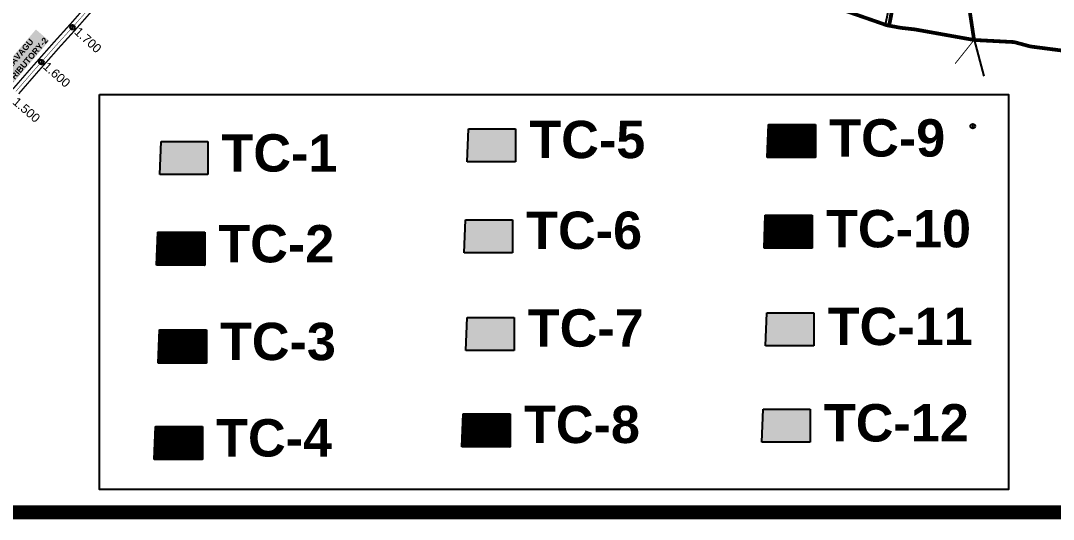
# Model space of a CAD drawing. Header units: inches. Extents: x 194782 to 246112, y 1600383 to 1614216.
# Drawn here: x 199845 to 202056, y 1603393 to 1604461 of the extents above; entities that cross this region are included whole.
import ezdxf
from ezdxf.enums import TextEntityAlignment as Align

# ---------------------------------------------------------------- set-up
doc = ezdxf.new("R2010")
doc.units = ezdxf.units.IN
doc.header["$LTSCALE"] = 15
doc.header["$MEASUREMENT"] = 0
doc.header["$PDMODE"] = 32
doc.header["$PDSIZE"] = 10
for name, pattern in [('ACAD_ISO02W100', [15, 12, -3]), ('ACAD_ISO03W100', [30, 12, -18]), ('HIDDEN2', [0.1875, 0.125, -0.0625])]:
    doc.linetypes.add(name, pattern=pattern)
for name, color, linetype in [('CANAL1', 7, 'Continuous'), ('CSMark', 72, 'Continuous'), ('PLOTS', 7, 'Continuous'), ('PLOTS NO', 7, 'Continuous'), ('ROADS', 1, 'Continuous'), ('STRUCTURE', 5, 'Continuous'), ('TEXT', 1, 'Continuous'), ('text2', 7, 'Continuous'), ('VILLAGE BOUNDAY', 5, 'Continuous'), ('VILLAGE BOUNDRY', 5, 'Continuous'), ('WUA-7', 3, 'Continuous')]:
    doc.layers.add(name, color=color, linetype=linetype)
doc.styles.get("Standard").update_dxf_attribs({"font": 'arial.ttf'})
pattern_1 = [(45, (118682.9475, 962481.04077), (-0.0353553390593, 0.0353553390593), [])]

msp = doc.modelspace()

# ---------------------------------------------------------------- hatches: boundary and pattern name
at = {"layer": 'PLOTS NO', "true_color": 0xafd9aa}
h = msp.add_hatch(dxfattribs=at)
h.set_pattern_fill('ANSI31', color=9, scale=0.4)
h.set_pattern_definition(pattern_1)
h.paths.add_polyline_path([(201446, 1604238.4), (201443.1, 1604167.7), (201546.5, 1604167.7), (201546.5, 1604238.4)])
at = {"layer": 'PLOTS NO', "true_color": 0x105689}
h = msp.add_hatch(color=146, dxfattribs=at)
h.dxf.hatch_style = 1
h.paths.add_polyline_path([(200803.8, 1604228.7), (200800.9, 1604158), (200904.3, 1604158), (200904.3, 1604228.7)])
at = {"layer": 'PLOTS NO'}
h = msp.add_hatch(color=2, dxfattribs=at)
h.dxf.hatch_style = 1
h.paths.add_polyline_path([(200245.7, 1604131), (200245.7, 1604201.8), (200145.2, 1604201.8), (200142.3, 1604131)])
at = {"layer": 'PLOTS NO', "true_color": 0x105689}
h = msp.add_hatch(dxfattribs=at)
h.set_pattern_fill('ANSI31', color=146, scale=0.4)
h.set_pattern_definition(pattern_1)
h.paths.add_polyline_path([(201439.1, 1604044), (201436.3, 1603973.2), (201539.7, 1603973.2), (201539.7, 1604044)])
at = {"layer": 'PLOTS NO', "true_color": 0xc7c8ca}
h = msp.add_hatch(color=9, dxfattribs=at)
h.dxf.hatch_style = 1
h.paths.add_polyline_path([(200797, 1604034.2), (200794.1, 1603963.5), (200897.5, 1603963.5), (200897.5, 1604034.2)])
at = {"layer": 'PLOTS NO', "true_color": 0xcd6928}
h = msp.add_hatch(dxfattribs=at)
h.set_pattern_fill('ANSI31', color=32, scale=0.4)
h.set_pattern_definition(pattern_1)
h.paths.add_polyline_path([(200138.3, 1604007.3), (200135.4, 1603936.6), (200238.9, 1603936.6), (200238.9, 1604007.3)])
at = {"layer": 'PLOTS NO', "true_color": 0x7aafdf}
h = msp.add_hatch(color=143, dxfattribs=at)
h.dxf.hatch_style = 1
h.paths.add_polyline_path([(200800.5, 1603825), (200797.6, 1603754.2), (200901, 1603754.2), (200901, 1603825)])
at = {"layer": 'PLOTS NO', "true_color": 0xc7c8ca}
h = msp.add_hatch(color=9, dxfattribs=at)
h.dxf.hatch_style = 1
h.paths.add_polyline_path([(201442.7, 1603834.7), (201439.8, 1603764), (201543.2, 1603764), (201543.2, 1603834.7)])
at = {"layer": 'PLOTS NO', "true_color": 0x58ba48}
h = msp.add_hatch(dxfattribs=at)
h.set_pattern_fill('ANSI31', color=85, scale=0.4)
h.set_pattern_definition([(45, (118686.48536, 962271.780675), (-0.0353553390593, 0.0353553390593), [])])
h.paths.add_polyline_path([(200141.9, 1603798.1), (200139, 1603727.3), (200242.4, 1603727.3), (200242.4, 1603798.1)])
at = {"layer": 'PLOTS NO', "true_color": 0xfeeab9}
h = msp.add_hatch(color=254, dxfattribs=at)
h.dxf.hatch_style = 1
h.paths.add_polyline_path([(201431.6, 1603557.5), (201535, 1603557.5), (201535, 1603628.2), (201434.5, 1603628.2)])
at = {"layer": 'PLOTS NO', "true_color": 0xf7abae}
h = msp.add_hatch(dxfattribs=at)
h.set_pattern_fill('ANSI31', color=241, scale=0.4)
h.set_pattern_definition(pattern_1)
h.paths.add_polyline_path([(200792.3, 1603618.5), (200789.4, 1603547.7), (200892.8, 1603547.7), (200892.8, 1603618.5)])
at = {"layer": 'PLOTS NO', "true_color": 0xa953a0}
h = msp.add_hatch(dxfattribs=at)
h.set_pattern_fill('ANSI31', color=215, scale=0.4)
h.set_pattern_definition(pattern_1)
h.paths.add_polyline_path([(200133.6, 1603591.5), (200130.8, 1603520.8), (200234.2, 1603520.8), (200234.2, 1603591.5)])

# ---------------------------------------------------------------- linework, layer by layer
at = {"layer": 'CANAL1', "color": 200, "const_width": 3}
for points in [[(199828.1, 1604314.2), (199868.5, 1604360.7), (199915.9, 1604414.4), (199951.9, 1604454.2), (199992.6, 1604500.5)], [(199840.3, 1604303.8), (199880.6, 1604350.2), (199927.8, 1604403.8), (199963.8, 1604443.5), (200004.7, 1604490)]]:
    msp.add_lwpolyline(points, dxfattribs=at)
at = {"layer": 'CANAL1', "color": 1, "linetype": 'HIDDEN2', "ltscale": 4, "const_width": 1}
msp.add_lwpolyline([(199834.2, 1604309), (199874.5, 1604355.5), (199921.8, 1604409.1), (199957.9, 1604448.9), (199998.6, 1604495.2)], dxfattribs=at)
at = {"layer": 'PLOTS', "color": 0}
for points in [[(201696.7, 1604451.7), (201718.1, 1604556.5), (201760, 1604705.7)], [(201765.8, 1604698.8), (201734.7, 1604590.7), (201722.6, 1604537.6), (201706, 1604449.6)]]:
    msp.add_lwpolyline(points, dxfattribs=at)
at = {"layer": 'PLOTS NO', "color": 2}
for p, q in [((201443.1, 1604167.7), (201446, 1604238.4)), ((201446, 1604238.4), (201546.5, 1604238.4)), ((201546.5, 1604238.4), (201546.5, 1604167.7)), ((200800.9, 1604158), (200803.8, 1604228.7)), ((200803.8, 1604228.7), (200904.3, 1604228.7)), ((200904.3, 1604228.7), (200904.3, 1604158)), ((200142.3, 1604131), (200145.2, 1604201.8)), ((200145.2, 1604201.8), (200245.7, 1604201.8)), ((200245.7, 1604201.8), (200245.7, 1604131)), ((200904.3, 1604158), (200800.9, 1604158)), ((201546.5, 1604167.7), (201443.1, 1604167.7)), ((200245.7, 1604131), (200142.3, 1604131)), ((201436.3, 1603973.2), (201439.1, 1604044)), ((201439.1, 1604044), (201539.7, 1604044)), ((201539.7, 1604044), (201539.7, 1603973.2)), ((200794.1, 1603963.5), (200797, 1604034.2)), ((200797, 1604034.2), (200897.5, 1604034.2)), ((200897.5, 1604034.2), (200897.5, 1603963.5)), ((200135.4, 1603936.6), (200138.3, 1604007.3)), ((200138.3, 1604007.3), (200238.9, 1604007.3)), ((200238.9, 1604007.3), (200238.9, 1603936.6)), ((201539.7, 1603973.2), (201436.3, 1603973.2)), ((200897.5, 1603963.5), (200794.1, 1603963.5)), ((200238.9, 1603936.6), (200135.4, 1603936.6)), ((200797.6, 1603754.2), (200800.5, 1603825)), ((200800.5, 1603825), (200901, 1603825)), ((200901, 1603825), (200901, 1603754.2)), ((201439.8, 1603764), (201442.7, 1603834.7)), ((201442.7, 1603834.7), (201543.2, 1603834.7)), ((201543.2, 1603834.7), (201543.2, 1603764)), ((200139, 1603727.3), (200141.9, 1603798.1)), ((200141.9, 1603798.1), (200242.4, 1603798.1)), ((200242.4, 1603798.1), (200242.4, 1603727.3)), ((200901, 1603754.2), (200797.6, 1603754.2)), ((201543.2, 1603764), (201439.8, 1603764)), ((200242.4, 1603727.3), (200139, 1603727.3)), ((201431.6, 1603557.5), (201434.5, 1603628.2)), ((201434.5, 1603628.2), (201535, 1603628.2)), ((201535, 1603628.2), (201535, 1603557.5)), ((200789.4, 1603547.7), (200792.3, 1603618.5)), ((200792.3, 1603618.5), (200892.8, 1603618.5)), ((200892.8, 1603618.5), (200892.8, 1603547.7)), ((200130.8, 1603520.8), (200133.6, 1603591.5)), ((200133.6, 1603591.5), (200234.2, 1603591.5)), ((200234.2, 1603591.5), (200234.2, 1603520.8)), ((201535, 1603557.5), (201431.6, 1603557.5)), ((200892.8, 1603547.7), (200789.4, 1603547.7)), ((200234.2, 1603520.8), (200130.8, 1603520.8))]:
    msp.add_line(p, q, dxfattribs=at)
at = {"layer": 'ROADS', "linetype": 'ACAD_ISO03W100'}
msp.add_lwpolyline([(201764.5, 1604705.6), (201742.1, 1604629.1), (201721.3, 1604552.4), (201710.8, 1604497.4), (201702, 1604450.3)], dxfattribs=at)
at = {"layer": 'text2', "color": 5, "const_width": 30}
msp.add_lwpolyline([(194853.2, 1613707.6), (204080.9, 1613707.6), (204080.9, 1603407.5), (194853.2, 1603407.5)], close=True, dxfattribs=at)
at = {"layer": 'text2', "color": 2, "linetype": 'Continuous'}
for p in [(199955.6, 1604446.3), (199888.9, 1604371.8), (201883.2, 1604234.6)]:
    msp.add_point(p, dxfattribs=at)
at = {"layer": 'VILLAGE BOUNDAY', "linetype": 'ACAD_ISO02W100', "ltscale": 0.2}
for points in [[(202128.2, 1604389.6, 8, 8, 0), (202006.8, 1604405.3, 8, 8, 0), (201971.8, 1604414.7, 8, 8, 0), (201886.1, 1604419.2, 8, 8, 0), (201863.9, 1604567.1, 8, 8, 0), (201829.5, 1604635.5, 8, 8, 0), (201814.3, 1604691.2, 8, 8, 0), (201797.2, 1604789.1, 8, 8, 0), (201784, 1604908.1, 8, 8, 0), (201779.2, 1605072.3, 8, 8, 0), (201773.4, 1605195.1, 8, 8, 0), (201761.5, 1605409.8, 8, 8, 0), (201753.1, 1605571.8, 8, 8, 0), (201740.1, 1605786.1, 8, 8, 0), (201738.4, 1605923.5, 8, 8, 0), (201737.4, 1606155, 8, 8, 0), (201736.7, 1606340.7, 8, 8, 0), (201736.7, 1606398.9, 8, 8, 0), (201736.7, 1606540, 8, 8, 0), (201723.7, 1606911.5, 8, 8, 0)], [(201886.1, 1604419.2, 8, 8, 0), (201759.6, 1604441.8, 8, 8, 0), (201728.8, 1604445.3, 8, 8, 0), (201699.3, 1604450.8, 8, 8, 0), (201549.5, 1604502.8, 8, 8, 0), (201499.6, 1604572.9, 8, 8, 0), (201465.3, 1604643.2, 8, 8, 0), (201264.8, 1604651.8, 8, 8, 0), (201010.4, 1604676.7, 8, 8, 0), (200968.7, 1604680.8, 8, 8, 0), (200904.5, 1604681.3, 8, 8, 0), (200835.9, 1604687.2, 8, 8, 0), (200725.3, 1604698.6, 8, 8, 0), (200535.9, 1604727.3, 8, 8, 0), (200498, 1604733.2, 8, 8, 0), (200459.8, 1604736.3, 8, 8, 0), (200233.5, 1604774, 8, 8, 0), (200132.8, 1604789.6, 8, 8, 0), (200092.6, 1604803.3, 8, 8, 0), (199923.7, 1604795.9, 8, 8, 0), (199485.2, 1605057, 8, 8, 0)]]:
    msp.add_lwpolyline(points, format="xyseb", dxfattribs=at)
at = {"layer": 'VILLAGE BOUNDRY', "const_width": 1.93}
msp.add_lwpolyline([(201886.1, 1604419.2), (201845.6, 1604368.5)], dxfattribs=at)
at = {"layer": 'VILLAGE BOUNDRY'}
msp.add_lwpolyline([(201886.1, 1604419.2), (201907.3, 1604342)], dxfattribs=at)
at = {"layer": 'WUA-7', "color": 0, "ltscale": 2}
msp.add_lwpolyline([(200013.6, 1604302.7), (201960.1, 1604302.7), (201960.1, 1603456.5), (200013.6, 1603456.5)], close=True, dxfattribs=at)

# ---------------------------------------------------------------- texts
at = {"layer": 'CSMark', "color": 1}
for s, rotation, p in [('1.700', 317.8031, (199964.1, 1604441.4)), ('1.600', 318.5989, (199896.9, 1604367.1)), ('1.500', 319.4767, (199831.8, 1604291.1))]:
    msp.add_text(s, height=19, rotation=rotation, dxfattribs=at).set_placement(p, align=Align.MIDDLE_LEFT)
at = {"layer": 'PLOTS NO', "color": 1, "char_height": 0.08, "attachment_point": 1}
for insert in [(200966.4, 1604197.2), (201608.5, 1604207), (200307.7, 1604170.3)]:
    msp.add_mtext_dynamic_manual_height_columns('TC-1', width=320.576, gutter_width=1, heights=[0], dxfattribs=dict(at, insert=insert))
at = {"layer": 'PLOTS NO', "color": 1, "char_height": 0.08, "width": 5.485, "attachment_point": 1}
for insert in [(201632.9, 1604201.5), (200990.7, 1604191.8), (200332, 1604164.9)]:
    msp.add_mtext(' TC-1', dxfattribs=dict(at, insert=insert))
at = {"layer": 'STRUCTURE', "color": 5, "insert": (199778.9, 1604324.6), "char_height": 13, "width": 151.572, "attachment_point": 1, "rotation": 49.4767, "bg_fill": 1, "box_fill_scale": 1.1, "bg_fill_color": 7, "bg_fill_true_color": 16777215, "bg_fill_transparency": 0}
msp.add_mtext('{\\fArial|b1|i0|c0|p34;\\C1;DONDLAVAGU \\PDISTRIBUTORY-2}', dxfattribs=at)
at = {"layer": 'TEXT', "char_height": 80, "width": 688.901, "attachment_point": 1}
for s, insert in [('{\\fArial|b1|i0|c0|p34;\\C1;TC-5}', (200933.8, 1604246.1)), ('{\\fArial|b1|i0|c0|p34;\\C1;TC-9}', (201576, 1604249.5)), ('{\\fArial|b1|i0|c0|p34;\\C1;TC-1}', (200274.6, 1604217.3)), ('{\\fArial|b1|i0|c0|p34;\\C1;TC-6}', (200927, 1604051.6)), ('{\\fArial|b1|i0|c0|p34;\\C1;TC-10}', (201569.1, 1604055.1)), ('{\\fArial|b1|i0|c0|p34;\\C1;TC-2}', (200267.8, 1604022.9)), ('{\\fArial|b1|i0|c0|p34;\\C1;TC-7}', (200930.5, 1603842.4)), ('{\\fArial|b1|i0|c0|p34;\\C1;TC-11}', (201572.7, 1603845.8)), ('{\\fArial|b1|i0|c0|p34;\\C1;TC-3}', (200271.3, 1603813.6)), ('{\\fArial|b1|i0|c0|p34;\\C1;TC-8}', (200922.3, 1603635.9)), ('{\\fArial|b1|i0|c0|p34;\\C1;TC-12}', (201564.5, 1603639.3)), ('{\\fArial|b1|i0|c0|p34;\\C1;TC-4}', (200263.1, 1603607.1))]:
    msp.add_mtext(s, dxfattribs=dict(at, insert=insert))

doc.saveas('drawing.dxf')
